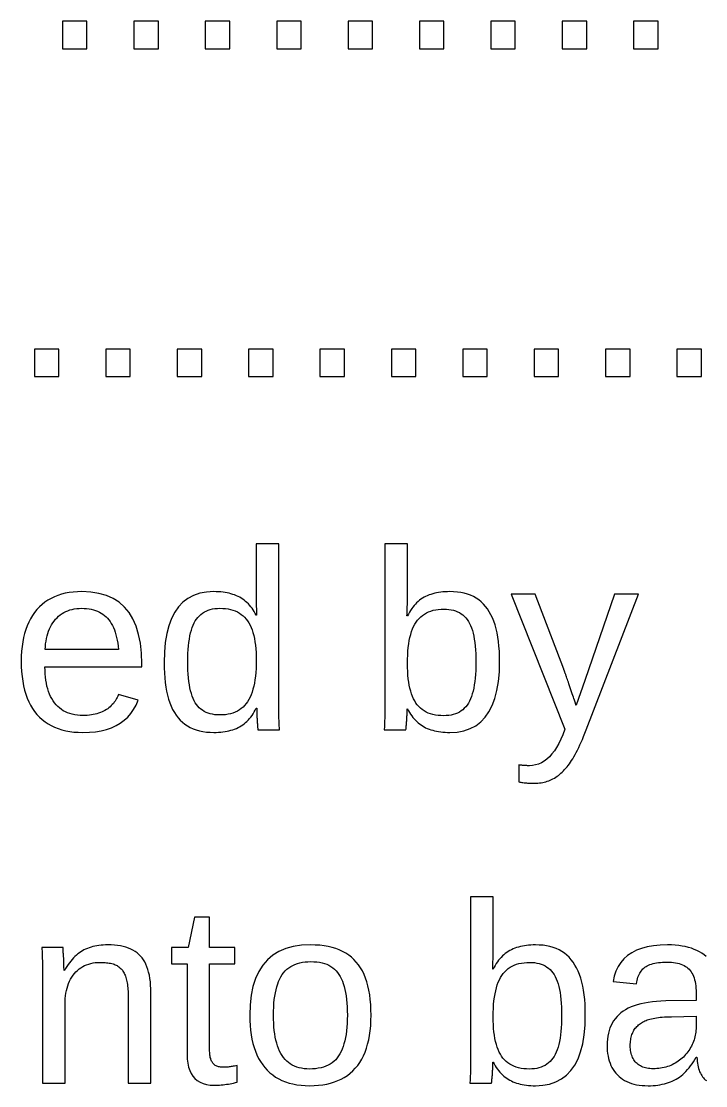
# Model space of a CAD drawing. Extents: x -27 to 133, y -77 to 15.
# Drawn here: x 103.43 to 109.53, y -42.36 to -32.87 of the extents above; entities that cross this region are included whole.
import ezdxf

# ---------------------------------------------------------------- set-up
doc = ezdxf.new("R2010")
doc.units = 0
doc.layers.get('0').update_dxf_attribs({"linetype": 'CONTINUOUS'})

msp = doc.modelspace()

# ---------------------------------------------------------------- linework, layer by layer
for points in [[(104.014, -32.8739), (103.796, -32.8739), (103.796, -33.1189), (104.014, -33.1189)], [(104.651, -32.8739), (104.432, -32.8739), (104.432, -33.1189), (104.651, -33.1189)], [(105.287, -32.8739), (105.069, -32.8739), (105.069, -33.1189), (105.287, -33.1189)], [(105.924, -32.8739), (105.706, -32.8739), (105.706, -33.1189), (105.924, -33.1189)], [(106.561, -32.8739), (106.343, -32.8739), (106.343, -33.1189), (106.561, -33.1189)], [(107.197, -32.8739), (106.979, -32.8739), (106.979, -33.1189), (107.197, -33.1189)], [(107.834, -32.8739), (107.616, -32.8739), (107.616, -33.1189), (107.834, -33.1189)], [(108.471, -32.8739), (108.253, -32.8739), (108.253, -33.1189), (108.471, -33.1189)], [(109.108, -32.8739), (108.889, -32.8739), (108.889, -33.1189), (109.108, -33.1189)], [(103.763, -35.7974), (103.545, -35.7974), (103.545, -36.0424), (103.763, -36.0424)], [(104.4, -35.7974), (104.182, -35.7974), (104.182, -36.0424), (104.4, -36.0424)], [(105.037, -35.7974), (104.818, -35.7974), (104.818, -36.0424), (105.037, -36.0424)], [(105.673, -35.7974), (105.455, -35.7974), (105.455, -36.0424), (105.673, -36.0424)], [(106.31, -35.7974), (106.092, -35.7974), (106.092, -36.0424), (106.31, -36.0424)], [(106.947, -35.7974), (106.729, -35.7974), (106.729, -36.0424), (106.947, -36.0424)], [(107.583, -35.7974), (107.365, -35.7974), (107.365, -36.0424), (107.583, -36.0424)], [(108.22, -35.7974), (108.002, -35.7974), (108.002, -36.0424), (108.22, -36.0424)], [(108.857, -35.7974), (108.639, -35.7974), (108.639, -36.0424), (108.857, -36.0424)], [(109.494, -35.7974), (109.275, -35.7974), (109.275, -36.0424), (109.494, -36.0424)], [(105.167, -39.2145), (105.187, -39.2136), (105.207, -39.2121), (105.226, -39.21), (105.245, -39.2073), (105.263, -39.2041), (105.28, -39.2002), (105.298, -39.1957), (105.314, -39.1907), (105.33, -39.185), (105.346, -39.1787), (105.361, -39.1719), (105.375, -39.1644), (105.389, -39.1563), (105.403, -39.1474), (105.416, -39.1377), (105.428, -39.1272), (105.441, -39.1159), (105.453, -39.1039), (105.464, -39.0911), (105.475, -39.0775), (105.486, -39.0631), (105.496, -39.0479), (105.505, -39.032), (105.515, -39.0152), (105.523, -38.9977), (105.528, -38.9977), (105.528, -39.0051), (105.528, -39.0126), (105.528, -39.0204), (105.528, -39.0283), (105.528, -39.0365), (105.529, -39.0449), (105.529, -39.0535), (105.529, -39.0623), (105.53, -39.0714), (105.53, -39.0806), (105.531, -39.0901), (105.531, -39.0997), (105.532, -39.1096), (105.532, -39.1193), (105.533, -39.1285), (105.534, -39.1371), (105.534, -39.1451), (105.535, -39.1526), (105.535, -39.1595), (105.536, -39.1659), (105.536, -39.1717), (105.537, -39.177), (105.537, -39.1817), (105.538, -39.1858), (105.539, -39.1894), (105.539, -39.1924), (105.731, -39.1924), (105.731, -39.1824), (105.73, -39.1708), (105.729, -39.1577), (105.728, -39.1431), (105.727, -39.1269), (105.727, -39.1092), (105.726, -39.09), (105.726, -39.0693), (105.725, -39.0471), (105.725, -39.0233), (105.725, -38.998), (105.725, -38.9712), (105.725, -38.9429), (105.725, -37.532), (105.523, -37.532), (105.523, -38.0343), (105.526, -38.1697), (105.523, -38.1697), (105.515, -38.1532), (105.505, -38.1374), (105.496, -38.1223), (105.486, -38.1079), (105.475, -38.0942), (105.464, -38.0812), (105.453, -38.0688), (105.441, -38.0572), (105.429, -38.0463), (105.416, -38.0361), (105.403, -38.0266), (105.39, -38.0178), (105.376, -38.0097), (105.361, -38.0023), (105.346, -37.9954), (105.331, -37.9892), (105.315, -37.9835), (105.298, -37.9785), (105.281, -37.974), (105.264, -37.9701), (105.245, -37.9668), (105.227, -37.9642), (105.207, -37.9621), (105.188, -37.9606), (105.167, -37.9597), (105.146, -37.9594), (105.08, -37.9631), (105.02, -37.9744), (104.964, -37.9931), (104.914, -38.0193), (104.87, -38.0531), (104.83, -38.0943), (104.796, -38.143), (104.767, -38.1992), (104.743, -38.2629), (104.725, -38.3341), (104.712, -38.4128), (104.704, -38.499), (104.701, -38.5927), (104.702, -38.6399), (104.704, -38.6853), (104.707, -38.7288), (104.711, -38.7704), (104.717, -38.8102), (104.724, -38.848), (104.732, -38.884), (104.742, -38.9181), (104.753, -38.9503), (104.765, -38.9807), (104.778, -39.0091), (104.793, -39.0357), (104.809, -39.0604), (104.826, -39.0832), (104.845, -39.1042), (104.865, -39.1234), (104.887, -39.1408), (104.91, -39.1563), (104.934, -39.17), (104.96, -39.1819), (104.988, -39.1919), (105.017, -39.2002), (105.047, -39.2066), (105.079, -39.2111), (105.112, -39.2139), (105.146, -39.2148)], [(107.315, -39.211), (107.375, -39.1998), (107.431, -39.1811), (107.481, -39.1548), (107.526, -39.1211), (107.565, -39.0799), (107.599, -39.0312), (107.628, -38.975), (107.652, -38.9113), (107.67, -38.8401), (107.684, -38.7614), (107.692, -38.6752), (107.694, -38.5815), (107.694, -38.5342), (107.692, -38.4889), (107.688, -38.4454), (107.684, -38.4037), (107.678, -38.364), (107.671, -38.3261), (107.663, -38.2902), (107.653, -38.2561), (107.642, -38.2239), (107.63, -38.1935), (107.617, -38.1651), (107.602, -38.1385), (107.586, -38.1138), (107.569, -38.091), (107.55, -38.0699), (107.53, -38.0508), (107.508, -38.0334), (107.485, -38.0179), (107.461, -38.0042), (107.435, -37.9923), (107.407, -37.9822), (107.379, -37.974), (107.348, -37.9676), (107.317, -37.963), (107.283, -37.9603), (107.249, -37.9594), (107.228, -37.9597), (107.208, -37.9606), (107.188, -37.9621), (107.169, -37.9642), (107.15, -37.9668), (107.132, -37.9701), (107.115, -37.974), (107.098, -37.9785), (107.081, -37.9835), (107.065, -37.9892), (107.049, -37.9954), (107.034, -38.0023), (107.02, -38.0097), (107.006, -38.0179), (106.992, -38.0268), (106.979, -38.0365), (106.967, -38.047), (106.954, -38.0582), (106.943, -38.0703), (106.931, -38.0831), (106.92, -38.0967), (106.91, -38.1111), (106.9, -38.1263), (106.89, -38.1422), (106.881, -38.1589), (106.872, -38.1764), (106.867, -38.1764), (106.868, -38.1615), (106.869, -38.1468), (106.869, -38.1324), (106.87, -38.1183), (106.87, -38.1045), (106.87, -38.091), (106.871, -38.0779), (106.871, -38.065), (106.871, -38.0525), (106.872, -38.0402), (106.872, -38.0282), (106.872, -38.0166), (106.872, -38.0053), (106.872, -37.532), (106.67, -37.532), (106.67, -38.9429), (106.67, -38.9712), (106.67, -38.998), (106.67, -39.0233), (106.67, -39.0471), (106.669, -39.0693), (106.669, -39.09), (106.668, -39.1092), (106.668, -39.1269), (106.667, -39.1431), (106.666, -39.1577), (106.666, -39.1708), (106.665, -39.1824), (106.664, -39.1924), (106.858, -39.1924), (106.859, -39.1903), (106.859, -39.1876), (106.86, -39.1841), (106.86, -39.1799), (106.86, -39.175), (106.861, -39.1693), (106.861, -39.163), (106.862, -39.156), (106.863, -39.1482), (106.863, -39.1398), (106.864, -39.1306), (106.864, -39.1208), (106.865, -39.1102), (106.866, -39.0995), (106.866, -39.0892), (106.867, -39.0793), (106.867, -39.0699), (106.868, -39.0609), (106.868, -39.0523), (106.869, -39.0442), (106.869, -39.0365), (106.869, -39.0292), (106.869, -39.0224), (106.869, -39.016), (106.87, -39.01), (106.87, -39.0044), (106.872, -39.0044), (106.881, -39.0211), (106.89, -39.0371), (106.9, -39.0523), (106.91, -39.0668), (106.921, -39.0806), (106.932, -39.0937), (106.943, -39.1061), (106.955, -39.1177), (106.967, -39.1286), (106.98, -39.1388), (106.993, -39.1482), (107.006, -39.157), (107.02, -39.165), (107.034, -39.1724), (107.049, -39.1791), (107.065, -39.1853), (107.081, -39.1909), (107.097, -39.1959), (107.114, -39.2004), (107.132, -39.2042), (107.15, -39.2074), (107.169, -39.2101), (107.188, -39.2121), (107.208, -39.2136), (107.228, -39.2145), (107.249, -39.2148)], [(104.035, -39.2131), (104.089, -39.208), (104.14, -39.1995), (104.188, -39.1877), (104.232, -39.1724), (104.273, -39.1538), (104.311, -39.1317), (104.346, -39.1063), (104.377, -39.0775), (104.406, -39.0453), (104.43, -39.0097), (104.452, -38.9707), (104.47, -38.9284), (104.294, -38.878), (104.289, -38.8902), (104.284, -38.9021), (104.278, -38.9137), (104.272, -38.9249), (104.265, -38.9358), (104.257, -38.9464), (104.249, -38.9567), (104.24, -38.9666), (104.23, -38.9761), (104.22, -38.9854), (104.21, -38.9943), (104.199, -39.0029), (104.187, -39.0112), (104.174, -39.0189), (104.161, -39.0261), (104.148, -39.0326), (104.133, -39.0385), (104.118, -39.0438), (104.103, -39.0485), (104.087, -39.0525), (104.07, -39.056), (104.053, -39.0588), (104.035, -39.0609), (104.016, -39.0625), (103.997, -39.0634), (103.977, -39.0637), (103.952, -39.0631), (103.928, -39.0611), (103.905, -39.0577), (103.883, -39.053), (103.861, -39.047), (103.841, -39.0397), (103.822, -39.031), (103.803, -39.021), (103.786, -39.0096), (103.769, -38.9969), (103.754, -38.9828), (103.739, -38.9675), (103.725, -38.9507), (103.712, -38.9328), (103.701, -38.9137), (103.69, -38.8935), (103.68, -38.8722), (103.672, -38.8497), (103.664, -38.8262), (103.657, -38.8015), (103.652, -38.7756), (103.647, -38.7487), (103.644, -38.7206), (103.641, -38.6914), (103.64, -38.6611), (103.639, -38.6296), (104.503, -38.6296), (104.503, -38.6028), (104.5, -38.5076), (104.49, -38.42), (104.474, -38.3401), (104.452, -38.2677), (104.424, -38.203), (104.389, -38.1459), (104.348, -38.0964), (104.301, -38.0546), (104.247, -38.0203), (104.187, -37.9936), (104.121, -37.9746), (104.048, -37.9632), (103.969, -37.9594), (103.93, -37.9603), (103.892, -37.9632), (103.855, -37.9679), (103.82, -37.9745), (103.786, -37.9831), (103.754, -37.9935), (103.723, -38.0058), (103.694, -38.02), (103.666, -38.0361), (103.639, -38.0541), (103.614, -38.0739), (103.59, -38.0957), (103.568, -38.1194), (103.547, -38.1448), (103.528, -38.1719), (103.511, -38.2007), (103.495, -38.2311), (103.481, -38.2632), (103.468, -38.2969), (103.458, -38.3323), (103.448, -38.3693), (103.441, -38.408), (103.435, -38.4483), (103.431, -38.4903), (103.428, -38.534), (103.428, -38.5793), (103.428, -38.6269), (103.431, -38.6727), (103.435, -38.7166), (103.441, -38.7587), (103.448, -38.799), (103.458, -38.8374), (103.468, -38.874), (103.481, -38.9087), (103.495, -38.9416), (103.511, -38.9727), (103.528, -39.0019), (103.547, -39.0293), (103.568, -39.0548), (103.59, -39.0785), (103.614, -39.1002), (103.64, -39.1201), (103.667, -39.1381), (103.695, -39.1542), (103.725, -39.1684), (103.756, -39.1807), (103.789, -39.1911), (103.824, -39.1996), (103.86, -39.2063), (103.897, -39.211), (103.936, -39.2138), (103.977, -39.2148)], [(108.019, -39.6677), (108.034, -39.6668), (108.049, -39.6655), (108.064, -39.6636), (108.078, -39.6611), (108.092, -39.6581), (108.105, -39.6545), (108.119, -39.6504), (108.132, -39.6457), (108.145, -39.6405), (108.158, -39.6347), (108.17, -39.6284), (108.183, -39.6215), (108.195, -39.6141), (108.207, -39.6061), (108.218, -39.5975), (108.23, -39.5884), (108.241, -39.5787), (108.252, -39.5684), (108.264, -39.5576), (108.274, -39.5461), (108.285, -39.5342), (108.296, -39.5216), (108.306, -39.5085), (108.316, -39.4948), (108.326, -39.4805), (108.336, -39.4654), (108.347, -39.4491), (108.357, -39.4316), (108.367, -39.413), (108.378, -39.3932), (108.388, -39.3722), (108.399, -39.35), (108.41, -39.3267), (108.421, -39.3022), (108.432, -39.2765), (108.443, -39.2496), (108.455, -39.2216), (108.466, -39.1924), (108.932, -37.9818), (108.719, -37.9818), (108.454, -38.7527), (108.376, -38.9731), (108.375, -38.9702), (108.374, -38.966), (108.372, -38.9606), (108.37, -38.9538), (108.367, -38.9457), (108.364, -38.9363), (108.361, -38.9257), (108.357, -38.9137), (108.352, -38.9004), (108.347, -38.8858), (108.342, -38.87), (108.336, -38.8528), (108.33, -38.8344), (108.323, -38.8159), (108.318, -38.7986), (108.312, -38.7825), (108.307, -38.7676), (108.302, -38.754), (108.298, -38.7415), (108.294, -38.7303), (108.291, -38.7203), (108.288, -38.7115), (108.285, -38.7039), (108.283, -38.6975), (108.281, -38.6923), (108.279, -38.6884), (108.278, -38.685), (108.277, -38.6818), (108.276, -38.6786), (108.275, -38.6755), (108.274, -38.6725), (108.273, -38.6695), (108.272, -38.6666), (108.271, -38.6638), (108.27, -38.6611), (108.269, -38.6584), (108.268, -38.6558), (108.267, -38.6533), (108.266, -38.6509), (108.011, -37.9818), (107.796, -37.9818), (108.276, -39.1868), (108.257, -39.2349), (108.24, -39.2758), (108.221, -39.3134), (108.202, -39.3478), (108.182, -39.3788), (108.161, -39.4066), (108.139, -39.4312), (108.116, -39.4524), (108.092, -39.4704), (108.068, -39.4851), (108.042, -39.4966), (108.015, -39.5048), (107.988, -39.5097), (107.959, -39.5113), (107.952, -39.5113), (107.944, -39.5112), (107.936, -39.511), (107.929, -39.5107), (107.921, -39.5103), (107.914, -39.5099), (107.907, -39.5094), (107.899, -39.5088), (107.892, -39.5081), (107.886, -39.5073), (107.879, -39.5065), (107.872, -39.5056), (107.865, -39.5046), (107.865, -39.6556), (107.874, -39.6575), (107.883, -39.6591), (107.893, -39.6607), (107.902, -39.662), (107.912, -39.6633), (107.923, -39.6644), (107.933, -39.6653), (107.944, -39.6661), (107.956, -39.6668), (107.967, -39.6673), (107.979, -39.6677), (107.992, -39.6679), (108.004, -39.6679)], [(103.643, -38.4493), (103.645, -38.4243), (103.649, -38.4001), (103.653, -38.3768), (103.658, -38.3544), (103.664, -38.3328), (103.671, -38.3121), (103.679, -38.2923), (103.688, -38.2733), (103.698, -38.2552), (103.709, -38.238), (103.721, -38.2216), (103.734, -38.2061), (103.747, -38.1916), (103.761, -38.1783), (103.776, -38.1661), (103.792, -38.1551), (103.808, -38.1453), (103.826, -38.1366), (103.843, -38.1291), (103.862, -38.1227), (103.881, -38.1175), (103.901, -38.1134), (103.922, -38.1105), (103.944, -38.1088), (103.966, -38.1082), (103.989, -38.1087), (104.011, -38.1103), (104.032, -38.1129), (104.052, -38.1165), (104.072, -38.1212), (104.09, -38.1269), (104.108, -38.1337), (104.125, -38.1415), (104.141, -38.1503), (104.156, -38.1602), (104.171, -38.1711), (104.185, -38.183), (104.197, -38.196), (104.209, -38.2102), (104.221, -38.2255), (104.231, -38.2421), (104.241, -38.2599), (104.25, -38.2789), (104.258, -38.2992), (104.266, -38.3206), (104.272, -38.3433), (104.278, -38.3672), (104.284, -38.3924), (104.288, -38.4188), (104.292, -38.4464), (104.295, -38.4752), (103.641, -38.4752)], [(105.175, -39.0586), (105.153, -39.0567), (105.133, -39.0534), (105.113, -39.0489), (105.094, -39.043), (105.076, -39.0359), (105.059, -39.0275), (105.044, -39.0177), (105.029, -39.0067), (105.015, -38.9944), (105.002, -38.9808), (104.99, -38.9658), (104.98, -38.9496), (104.97, -38.9319), (104.961, -38.9125), (104.952, -38.8913), (104.945, -38.8685), (104.938, -38.8439), (104.932, -38.8177), (104.927, -38.7897), (104.922, -38.76), (104.919, -38.7286), (104.916, -38.6955), (104.914, -38.6607), (104.913, -38.6242), (104.912, -38.586), (104.913, -38.5479), (104.914, -38.5115), (104.916, -38.4767), (104.919, -38.4437), (104.922, -38.4122), (104.927, -38.3825), (104.932, -38.3544), (104.938, -38.3279), (104.945, -38.3031), (104.953, -38.28), (104.961, -38.2586), (104.97, -38.2388), (104.98, -38.2206), (104.991, -38.204), (105.003, -38.1887), (105.016, -38.1747), (105.03, -38.1621), (105.045, -38.1508), (105.061, -38.1408), (105.078, -38.1322), (105.095, -38.1248), (105.114, -38.1188), (105.134, -38.1142), (105.155, -38.1109), (105.177, -38.1089), (105.2, -38.1082), (105.225, -38.1089), (105.25, -38.1108), (105.273, -38.1142), (105.295, -38.1188), (105.316, -38.1248), (105.336, -38.132), (105.355, -38.1406), (105.373, -38.1506), (105.39, -38.1618), (105.406, -38.1744), (105.42, -38.1883), (105.434, -38.2035), (105.446, -38.2201), (105.458, -38.2381), (105.468, -38.2576), (105.478, -38.2786), (105.486, -38.3011), (105.494, -38.3252), (105.501, -38.3508), (105.507, -38.3779), (105.512, -38.4065), (105.516, -38.4367), (105.519, -38.4684), (105.522, -38.5016), (105.523, -38.5363), (105.523, -38.5725), (105.523, -38.6102), (105.522, -38.6462), (105.519, -38.6807), (105.516, -38.7137), (105.512, -38.7451), (105.507, -38.775), (105.501, -38.8033), (105.494, -38.8301), (105.486, -38.8553), (105.478, -38.8789), (105.468, -38.9011), (105.458, -38.9216), (105.446, -38.9407), (105.434, -38.9582), (105.42, -38.9743), (105.406, -38.9891), (105.39, -39.0024), (105.373, -39.0143), (105.355, -39.0249), (105.336, -39.034), (105.316, -39.0417), (105.294, -39.048), (105.272, -39.0529), (105.248, -39.0565), (105.224, -39.0586), (105.198, -39.0593)], [(107.169, -39.0653), (107.145, -39.0633), (107.121, -39.0599), (107.099, -39.0552), (107.078, -39.0492), (107.057, -39.0418), (107.038, -39.033), (107.02, -39.023), (107.004, -39.0115), (106.988, -38.9988), (106.974, -38.9847), (106.96, -38.9692), (106.948, -38.9524), (106.937, -38.9342), (106.926, -38.9145), (106.917, -38.8933), (106.908, -38.8707), (106.901, -38.8466), (106.894, -38.821), (106.888, -38.7939), (106.883, -38.7654), (106.879, -38.7354), (106.876, -38.7039), (106.874, -38.6709), (106.872, -38.6364), (106.872, -38.6005), (106.872, -38.5624), (106.874, -38.5259), (106.876, -38.4911), (106.879, -38.4578), (106.883, -38.4262), (106.888, -38.3962), (106.894, -38.3678), (106.901, -38.341), (106.909, -38.3158), (106.918, -38.2923), (106.927, -38.2703), (106.938, -38.25), (106.95, -38.2313), (106.962, -38.2141), (106.976, -38.1982), (106.99, -38.1838), (107.006, -38.1707), (107.023, -38.159), (107.041, -38.1487), (107.06, -38.1397), (107.08, -38.1321), (107.101, -38.1259), (107.124, -38.1211), (107.147, -38.1177), (107.172, -38.1156), (107.197, -38.1149), (107.22, -38.1156), (107.242, -38.1175), (107.263, -38.1208), (107.282, -38.1253), (107.301, -38.1311), (107.319, -38.1383), (107.336, -38.1467), (107.352, -38.1564), (107.366, -38.1675), (107.38, -38.1798), (107.393, -38.1934), (107.405, -38.2084), (107.416, -38.2246), (107.425, -38.2423), (107.435, -38.2617), (107.443, -38.2829), (107.451, -38.3057), (107.457, -38.3303), (107.463, -38.3565), (107.468, -38.3845), (107.473, -38.4142), (107.476, -38.4456), (107.479, -38.4787), (107.481, -38.5135), (107.482, -38.55), (107.483, -38.5882), (107.482, -38.6263), (107.481, -38.6627), (107.479, -38.6974), (107.476, -38.7305), (107.473, -38.762), (107.468, -38.7917), (107.463, -38.8198), (107.457, -38.8463), (107.45, -38.871), (107.443, -38.8942), (107.434, -38.9156), (107.425, -38.9354), (107.415, -38.9535), (107.404, -38.9702), (107.392, -38.9855), (107.379, -38.9994), (107.365, -39.0121), (107.35, -39.0234), (107.335, -39.0334), (107.318, -39.042), (107.3, -39.0493), (107.281, -39.0553), (107.261, -39.06), (107.24, -39.0633), (107.218, -39.0653), (107.195, -39.066)], [(108.079, -42.361), (108.14, -42.3498), (108.195, -42.3311), (108.245, -42.3048), (108.29, -42.2711), (108.329, -42.2299), (108.364, -42.1812), (108.393, -42.125), (108.416, -42.0613), (108.435, -41.9901), (108.448, -41.9114), (108.456, -41.8252), (108.458, -41.7315), (108.458, -41.6842), (108.456, -41.6389), (108.453, -41.5954), (108.448, -41.5537), (108.442, -41.514), (108.435, -41.4761), (108.427, -41.4402), (108.418, -41.4061), (108.407, -41.3739), (108.395, -41.3435), (108.381, -41.3151), (108.366, -41.2885), (108.35, -41.2638), (108.333, -41.241), (108.314, -41.2199), (108.294, -41.2008), (108.273, -41.1834), (108.249, -41.1679), (108.225, -41.1542), (108.199, -41.1423), (108.172, -41.1322), (108.143, -41.124), (108.113, -41.1176), (108.081, -41.113), (108.048, -41.1103), (108.013, -41.1094), (107.992, -41.1097), (107.972, -41.1106), (107.952, -41.1121), (107.933, -41.1142), (107.915, -41.1168), (107.897, -41.1201), (107.879, -41.124), (107.862, -41.1285), (107.845, -41.1335), (107.829, -41.1392), (107.814, -41.1454), (107.799, -41.1523), (107.784, -41.1597), (107.77, -41.1679), (107.757, -41.1768), (107.744, -41.1865), (107.731, -41.197), (107.719, -41.2082), (107.707, -41.2203), (107.695, -41.2331), (107.684, -41.2467), (107.674, -41.2611), (107.664, -41.2763), (107.654, -41.2922), (107.645, -41.3089), (107.636, -41.3264), (107.632, -41.3264), (107.632, -41.3115), (107.633, -41.2968), (107.633, -41.2824), (107.634, -41.2683), (107.634, -41.2545), (107.635, -41.241), (107.635, -41.2279), (107.635, -41.215), (107.636, -41.2025), (107.636, -41.1902), (107.636, -41.1782), (107.636, -41.1666), (107.636, -41.1553), (107.636, -40.682), (107.435, -40.682), (107.435, -42.0929), (107.435, -42.1212), (107.434, -42.148), (107.434, -42.1733), (107.434, -42.1971), (107.434, -42.2193), (107.433, -42.24), (107.433, -42.2592), (107.432, -42.2769), (107.431, -42.2931), (107.431, -42.3077), (107.43, -42.3208), (107.429, -42.3324), (107.428, -42.3424), (107.623, -42.3424), (107.623, -42.3403), (107.623, -42.3376), (107.624, -42.3341), (107.624, -42.3299), (107.625, -42.325), (107.625, -42.3193), (107.626, -42.313), (107.626, -42.306), (107.627, -42.2982), (107.627, -42.2898), (107.628, -42.2806), (107.629, -42.2708), (107.629, -42.2602), (107.63, -42.2495), (107.631, -42.2392), (107.631, -42.2293), (107.632, -42.2199), (107.632, -42.2109), (107.633, -42.2023), (107.633, -42.1942), (107.633, -42.1865), (107.633, -42.1792), (107.634, -42.1724), (107.634, -42.166), (107.634, -42.16), (107.634, -42.1544), (107.636, -42.1544), (107.645, -42.1711), (107.654, -42.1871), (107.664, -42.2023), (107.674, -42.2168), (107.685, -42.2306), (107.696, -42.2437), (107.707, -42.2561), (107.719, -42.2677), (107.731, -42.2786), (107.744, -42.2888), (107.757, -42.2982), (107.77, -42.307), (107.784, -42.315), (107.799, -42.3224), (107.813, -42.3291), (107.829, -42.3353), (107.845, -42.3409), (107.861, -42.3459), (107.878, -42.3504), (107.896, -42.3542), (107.914, -42.3574), (107.933, -42.3601), (107.952, -42.3621), (107.972, -42.3636), (107.992, -42.3645), (108.013, -42.3648)], [(105.165, -42.3602), (105.18, -42.3597), (105.196, -42.3589), (105.212, -42.3578), (105.228, -42.3563), (105.244, -42.3546), (105.259, -42.3525), (105.275, -42.3501), (105.291, -42.3474), (105.306, -42.3444), (105.321, -42.3411), (105.337, -42.3374), (105.352, -42.3335), (105.352, -42.1846), (105.341, -42.187), (105.33, -42.1891), (105.319, -42.191), (105.309, -42.1928), (105.299, -42.1944), (105.29, -42.1958), (105.281, -42.197), (105.272, -42.198), (105.264, -42.1988), (105.256, -42.1995), (105.249, -42.1999), (105.242, -42.2002), (105.236, -42.2003), (105.225, -42.2001), (105.215, -42.1995), (105.206, -42.1984), (105.196, -42.197), (105.188, -42.1951), (105.18, -42.1928), (105.172, -42.1901), (105.165, -42.187), (105.158, -42.1834), (105.152, -42.1795), (105.147, -42.1751), (105.141, -42.1703), (105.137, -42.1651), (105.133, -42.1593), (105.129, -42.153), (105.125, -42.146), (105.122, -42.1385), (105.119, -42.1303), (105.117, -42.1215), (105.114, -42.112), (105.113, -42.102), (105.111, -42.0913), (105.11, -42.0801), (105.109, -42.0682), (105.108, -42.0557), (105.108, -42.0425), (105.108, -41.2783), (105.332, -41.2783), (105.332, -41.1318), (105.108, -41.1318), (105.108, -40.861), (104.974, -40.861), (104.915, -41.1318), (104.767, -41.1318), (104.767, -41.2783), (104.907, -41.2783), (104.907, -42.0862), (104.908, -42.1267), (104.913, -42.164), (104.92, -42.1981), (104.93, -42.2289), (104.943, -42.2565), (104.958, -42.2808), (104.977, -42.3019), (104.998, -42.3198), (105.023, -42.3344), (105.05, -42.3457), (105.08, -42.3538), (105.113, -42.3587), (105.149, -42.3603)], [(103.818, -41.6409), (103.819, -41.6141), (103.82, -41.5883), (103.823, -41.5634), (103.826, -41.5394), (103.831, -41.5163), (103.836, -41.4941), (103.842, -41.4729), (103.85, -41.4525), (103.858, -41.4331), (103.868, -41.4146), (103.878, -41.397), (103.89, -41.3803), (103.902, -41.3645), (103.915, -41.3498), (103.929, -41.3362), (103.944, -41.3238), (103.96, -41.3126), (103.976, -41.3026), (103.993, -41.2938), (104.01, -41.2861), (104.029, -41.2796), (104.048, -41.2743), (104.068, -41.2702), (104.088, -41.2673), (104.109, -41.2655), (104.131, -41.2649), (104.146, -41.2651), (104.161, -41.2656), (104.175, -41.2665), (104.188, -41.2677), (104.201, -41.2692), (104.213, -41.2711), (104.225, -41.2734), (104.236, -41.2759), (104.246, -41.2789), (104.256, -41.2821), (104.265, -41.2857), (104.274, -41.2897), (104.282, -41.294), (104.29, -41.2987), (104.298, -41.3038), (104.305, -41.3094), (104.311, -41.3154), (104.318, -41.3218), (104.324, -41.3287), (104.33, -41.336), (104.335, -41.3438), (104.34, -41.352), (104.345, -41.3606), (104.35, -41.3697), (104.354, -41.3792), (104.357, -41.3891), (104.361, -41.3996), (104.364, -41.4107), (104.367, -41.4224), (104.37, -41.4348), (104.372, -41.4478), (104.374, -41.4615), (104.376, -41.4758), (104.377, -41.4907), (104.379, -41.5063), (104.38, -41.5225), (104.38, -41.5393), (104.381, -41.5568), (104.381, -41.5749), (104.381, -42.3424), (104.583, -42.3424), (104.583, -41.5357), (104.583, -41.5013), (104.581, -41.4685), (104.579, -41.4372), (104.575, -41.4074), (104.57, -41.3792), (104.564, -41.3525), (104.557, -41.3273), (104.548, -41.3037), (104.539, -41.2816), (104.529, -41.261), (104.517, -41.2419), (104.505, -41.2244), (104.491, -41.2084), (104.476, -41.1938), (104.46, -41.1803), (104.443, -41.168), (104.424, -41.1568), (104.404, -41.1469), (104.383, -41.1381), (104.361, -41.1305), (104.337, -41.124), (104.312, -41.1188), (104.286, -41.1147), (104.258, -41.1117), (104.23, -41.11), (104.2, -41.1094), (104.179, -41.1097), (104.159, -41.1106), (104.14, -41.1122), (104.121, -41.1143), (104.102, -41.1171), (104.084, -41.1205), (104.067, -41.1245), (104.05, -41.1291), (104.033, -41.1343), (104.018, -41.1402), (104.002, -41.1466), (103.987, -41.1537), (103.973, -41.1614), (103.959, -41.1698), (103.946, -41.1792), (103.932, -41.1893), (103.919, -41.2004), (103.906, -41.2123), (103.894, -41.225), (103.881, -41.2387), (103.869, -41.2532), (103.857, -41.2686), (103.846, -41.2848), (103.834, -41.3019), (103.823, -41.3199), (103.813, -41.3388), (103.809, -41.3388), (103.809, -41.3255), (103.808, -41.3129), (103.808, -41.301), (103.808, -41.2897), (103.808, -41.2791), (103.807, -41.2692), (103.807, -41.2599), (103.807, -41.2514), (103.806, -41.2435), (103.806, -41.2362), (103.806, -41.2296), (103.806, -41.2237), (103.805, -41.2185), (103.805, -41.2136), (103.805, -41.2088), (103.805, -41.2042), (103.804, -41.1995), (103.804, -41.195), (103.804, -41.1906), (103.804, -41.1862), (103.803, -41.182), (103.803, -41.1778), (103.803, -41.1737), (103.803, -41.1697), (103.803, -41.1658), (103.802, -41.162), (103.802, -41.1583), (103.802, -41.1548), (103.802, -41.1516), (103.802, -41.1486), (103.802, -41.1459), (103.801, -41.1433), (103.801, -41.141), (103.801, -41.1389), (103.801, -41.137), (103.801, -41.1354), (103.801, -41.1339), (103.8, -41.1327), (103.8, -41.1318), (103.61, -41.1318), (103.611, -41.14), (103.612, -41.1501), (103.613, -41.1622), (103.613, -41.1763), (103.614, -41.1922), (103.615, -41.2102), (103.615, -41.2301), (103.616, -41.2519), (103.616, -41.2757), (103.616, -41.3014), (103.617, -41.3291), (103.617, -41.3587), (103.617, -41.3902), (103.617, -42.3424), (103.818, -42.3424)], [(106.041, -42.3639), (106.08, -42.3611), (106.117, -42.3565), (106.153, -42.3501), (106.187, -42.3418), (106.22, -42.3317), (106.251, -42.3197), (106.281, -42.3059), (106.309, -42.2902), (106.336, -42.2728), (106.361, -42.2534), (106.385, -42.2323), (106.407, -42.2093), (106.428, -42.1844), (106.447, -42.1576), (106.464, -42.1288), (106.48, -42.0982), (106.494, -42.0656), (106.507, -42.0311), (106.517, -41.9947), (106.527, -41.9564), (106.534, -41.9162), (106.54, -41.874), (106.544, -41.8299), (106.546, -41.7839), (106.547, -41.736), (106.546, -41.6876), (106.544, -41.6411), (106.54, -41.5967), (106.535, -41.5543), (106.528, -41.5139), (106.519, -41.4754), (106.509, -41.439), (106.498, -41.4045), (106.485, -41.372), (106.47, -41.3416), (106.454, -41.3131), (106.436, -41.2866), (106.416, -41.2621), (106.395, -41.2395), (106.373, -41.2187), (106.348, -41.1998), (106.322, -41.1826), (106.294, -41.1672), (106.264, -41.1537), (106.233, -41.1419), (106.2, -41.132), (106.165, -41.1238), (106.128, -41.1175), (106.09, -41.113), (106.05, -41.1103), (106.008, -41.1094), (105.928, -41.1131), (105.854, -41.1242), (105.786, -41.1428), (105.725, -41.1687), (105.671, -41.2021), (105.623, -41.2429), (105.581, -41.2911), (105.546, -41.3467), (105.517, -41.4097), (105.494, -41.4801), (105.478, -41.558), (105.468, -41.6433), (105.465, -41.736), (105.466, -41.7821), (105.468, -41.8266), (105.472, -41.8693), (105.478, -41.9103), (105.485, -41.9497), (105.494, -41.9873), (105.505, -42.0232), (105.517, -42.0575), (105.53, -42.09), (105.545, -42.1208), (105.562, -42.15), (105.581, -42.1774), (105.601, -42.2031), (105.622, -42.227), (105.645, -42.249), (105.67, -42.2691), (105.696, -42.2873), (105.724, -42.3036), (105.753, -42.3179), (105.784, -42.3303), (105.816, -42.3409), (105.85, -42.3495), (105.886, -42.3562), (105.923, -42.361), (105.961, -42.3638), (106.001, -42.3648)], [(105.974, -42.2153), (105.95, -42.2131), (105.927, -42.2096), (105.905, -42.2046), (105.884, -42.1982), (105.864, -42.1904), (105.845, -42.1811), (105.827, -42.1704), (105.811, -42.1583), (105.795, -42.1448), (105.781, -42.1299), (105.767, -42.1135), (105.754, -42.0957), (105.743, -42.0765), (105.732, -42.0559), (105.723, -42.0338), (105.714, -42.0104), (105.706, -41.9855), (105.699, -41.9593), (105.693, -41.9316), (105.688, -41.9025), (105.684, -41.872), (105.681, -41.8401), (105.679, -41.8068), (105.677, -41.7721), (105.677, -41.736), (105.677, -41.6989), (105.679, -41.6633), (105.681, -41.6293), (105.684, -41.5968), (105.688, -41.5659), (105.694, -41.5365), (105.7, -41.5087), (105.707, -41.4824), (105.715, -41.4576), (105.723, -41.4344), (105.733, -41.4127), (105.744, -41.3926), (105.756, -41.374), (105.768, -41.3569), (105.782, -41.3411), (105.797, -41.3267), (105.813, -41.3137), (105.831, -41.3021), (105.849, -41.2918), (105.869, -41.2829), (105.89, -41.2753), (105.912, -41.2692), (105.935, -41.2644), (105.959, -41.2609), (105.985, -41.2589), (106.011, -41.2582), (106.038, -41.2589), (106.063, -41.2609), (106.087, -41.2642), (106.11, -41.269), (106.131, -41.275), (106.152, -41.2824), (106.171, -41.2911), (106.189, -41.3012), (106.206, -41.3126), (106.222, -41.3254), (106.236, -41.3395), (106.249, -41.355), (106.261, -41.3718), (106.272, -41.3901), (106.282, -41.41), (106.292, -41.4315), (106.3, -41.4546), (106.308, -41.4794), (106.314, -41.5058), (106.32, -41.5338), (106.325, -41.5635), (106.329, -41.5947), (106.332, -41.6276), (106.334, -41.6621), (106.335, -41.6982), (106.336, -41.736), (106.335, -41.7732), (106.334, -41.809), (106.332, -41.8431), (106.328, -41.8757), (106.324, -41.9068), (106.319, -41.9363), (106.313, -41.9643), (106.306, -41.9907), (106.299, -42.0156), (106.29, -42.0389), (106.28, -42.0607), (106.27, -42.0809), (106.258, -42.0996), (106.245, -42.1168), (106.232, -42.1327), (106.217, -42.1471), (106.2, -42.1602), (106.183, -42.1719), (106.164, -42.1822), (106.144, -42.1912), (106.123, -42.1988), (106.101, -42.205), (106.077, -42.2098), (106.052, -42.2132), (106.026, -42.2153), (105.999, -42.216)], [(107.934, -42.2153), (107.909, -42.2133), (107.885, -42.2099), (107.863, -42.2052), (107.842, -42.1992), (107.822, -42.1918), (107.803, -42.183), (107.785, -42.173), (107.768, -42.1615), (107.752, -42.1488), (107.738, -42.1347), (107.724, -42.1192), (107.712, -42.1024), (107.701, -42.0842), (107.691, -42.0645), (107.681, -42.0433), (107.673, -42.0207), (107.665, -41.9966), (107.658, -41.971), (107.652, -41.9439), (107.647, -41.9154), (107.643, -41.8854), (107.64, -41.8539), (107.638, -41.8209), (107.637, -41.7864), (107.636, -41.7505), (107.637, -41.7124), (107.638, -41.6759), (107.64, -41.6411), (107.643, -41.6078), (107.648, -41.5762), (107.653, -41.5462), (107.659, -41.5178), (107.666, -41.491), (107.673, -41.4658), (107.682, -41.4423), (107.692, -41.4203), (107.702, -41.4), (107.714, -41.3813), (107.726, -41.3641), (107.74, -41.3482), (107.755, -41.3338), (107.77, -41.3207), (107.787, -41.309), (107.805, -41.2987), (107.824, -41.2897), (107.844, -41.2821), (107.866, -41.2759), (107.888, -41.2711), (107.912, -41.2677), (107.936, -41.2656), (107.962, -41.2649), (107.984, -41.2656), (108.006, -41.2675), (108.027, -41.2708), (108.047, -41.2753), (108.065, -41.2811), (108.083, -41.2883), (108.1, -41.2967), (108.116, -41.3064), (108.131, -41.3175), (108.144, -41.3298), (108.157, -41.3434), (108.169, -41.3584), (108.18, -41.3746), (108.19, -41.3923), (108.199, -41.4117), (108.207, -41.4329), (108.215, -41.4557), (108.222, -41.4803), (108.228, -41.5065), (108.233, -41.5345), (108.237, -41.5642), (108.241, -41.5956), (108.243, -41.6287), (108.245, -41.6635), (108.247, -41.7), (108.247, -41.7382), (108.247, -41.7763), (108.245, -41.8127), (108.243, -41.8474), (108.241, -41.8805), (108.237, -41.912), (108.233, -41.9417), (108.227, -41.9698), (108.221, -41.9963), (108.215, -42.021), (108.207, -42.0442), (108.199, -42.0656), (108.189, -42.0854), (108.179, -42.1035), (108.168, -42.1202), (108.156, -42.1355), (108.144, -42.1494), (108.13, -42.1621), (108.115, -42.1734), (108.099, -42.1834), (108.082, -42.192), (108.064, -42.1993), (108.045, -42.2053), (108.025, -42.21), (108.004, -42.2133), (107.982, -42.2153), (107.959, -42.216)], [(109.049, -42.2134), (109.035, -42.2125), (109.021, -42.2109), (109.008, -42.2087), (108.995, -42.2058), (108.983, -42.2023), (108.971, -42.1982), (108.96, -42.1934), (108.949, -42.188), (108.939, -42.182), (108.93, -42.1753), (108.921, -42.168), (108.912, -42.16), (108.904, -42.1515), (108.897, -42.1425), (108.891, -42.1329), (108.885, -42.1228), (108.879, -42.1121), (108.875, -42.1009), (108.87, -42.0892), (108.867, -42.077), (108.864, -42.0642), (108.862, -42.0509), (108.86, -42.0371), (108.859, -42.0227), (108.859, -42.0079), (108.859, -41.9941), (108.86, -41.9808), (108.861, -41.9679), (108.863, -41.9554), (108.865, -41.9433), (108.867, -41.9316), (108.87, -41.9203), (108.874, -41.9095), (108.878, -41.899), (108.882, -41.889), (108.887, -41.8793), (108.892, -41.8701), (108.898, -41.8613), (108.904, -41.8529), (108.911, -41.8448), (108.918, -41.837), (108.926, -41.8296), (108.933, -41.8226), (108.942, -41.8158), (108.95, -41.8095), (108.959, -41.8035), (108.969, -41.7978), (108.979, -41.7924), (108.989, -41.7874), (109, -41.7828), (109.011, -41.7785), (109.022, -41.7745), (109.035, -41.7708), (109.048, -41.7674), (109.062, -41.7643), (109.077, -41.7615), (109.093, -41.7589), (109.11, -41.7567), (109.127, -41.7548), (109.145, -41.7531), (109.164, -41.7517), (109.184, -41.7507), (109.205, -41.7499), (109.226, -41.7494), (109.447, -41.7449), (109.447, -41.8445), (109.446, -41.8588), (109.445, -41.873), (109.444, -41.8871), (109.442, -41.9012), (109.439, -41.9152), (109.436, -41.9292), (109.432, -41.9431), (109.428, -41.9569), (109.423, -41.9707), (109.417, -41.9844), (109.411, -41.9981), (109.404, -42.0117), (109.397, -42.0252), (109.389, -42.0385), (109.381, -42.0513), (109.372, -42.0637), (109.363, -42.0757), (109.353, -42.0872), (109.343, -42.0983), (109.333, -42.1089), (109.322, -42.1191), (109.31, -42.1289), (109.299, -42.1382), (109.286, -42.147), (109.274, -42.1554), (109.261, -42.1634), (109.247, -42.1708), (109.234, -42.1777), (109.22, -42.184), (109.205, -42.1896), (109.191, -42.1947), (109.176, -42.1991), (109.161, -42.203), (109.145, -42.2063), (109.13, -42.209), (109.114, -42.2111), (109.097, -42.2126), (109.081, -42.2135), (109.064, -42.2137)]]:
    msp.add_lwpolyline(points, close=True)
msp.add_lwpolyline([(109.535, -41.214), (109.517, -41.1985), (109.497, -41.1843), (109.476, -41.1713), (109.453, -41.1595), (109.43, -41.149), (109.404, -41.1397), (109.378, -41.1317), (109.35, -41.1249), (109.321, -41.1193), (109.291, -41.115), (109.259, -41.1119), (109.226, -41.11), (109.191, -41.1094), (109.127, -41.1113), (109.067, -41.1171), (109.011, -41.1268), (108.96, -41.1403), (108.914, -41.1577), (108.872, -41.179), (108.835, -41.2041), (108.802, -41.2331), (108.774, -41.266), (108.75, -41.3027), (108.731, -41.3433), (108.716, -41.3878), (108.706, -41.4361), (108.916, -41.4551), (108.918, -41.44), (108.921, -41.4254), (108.924, -41.4116), (108.928, -41.3984), (108.933, -41.3858), (108.938, -41.3739), (108.944, -41.3626), (108.95, -41.352), (108.957, -41.342), (108.964, -41.3326), (108.972, -41.324), (108.981, -41.3159), (108.99, -41.3086), (109, -41.3018), (109.011, -41.2955), (109.022, -41.2898), (109.035, -41.2847), (109.048, -41.28), (109.063, -41.276), (109.078, -41.2724), (109.094, -41.2695), (109.111, -41.267), (109.128, -41.2651), (109.147, -41.2638), (109.167, -41.2629), (109.187, -41.2627), (109.207, -41.263), (109.227, -41.2642), (109.245, -41.2661), (109.263, -41.2687), (109.28, -41.2721), (109.296, -41.2763), (109.311, -41.2812), (109.325, -41.2868), (109.339, -41.2932), (109.351, -41.3004), (109.363, -41.3083), (109.374, -41.317), (109.384, -41.3265), (109.393, -41.3368), (109.402, -41.3481), (109.409, -41.3604), (109.416, -41.3737), (109.423, -41.3879), (109.428, -41.4032), (109.433, -41.4195), (109.437, -41.4367), (109.441, -41.455), (109.443, -41.4742), (109.445, -41.4945), (109.446, -41.5157), (109.447, -41.5379), (109.447, -41.6039), (109.175, -41.6084), (109.133, -41.61), (109.094, -41.6127), (109.056, -41.6165), (109.02, -41.6214), (108.985, -41.6275), (108.953, -41.6346), (108.922, -41.6429), (108.893, -41.6523), (108.866, -41.6628), (108.841, -41.6744), (108.817, -41.6871), (108.796, -41.7009), (108.776, -41.7158), (108.757, -41.7318), (108.741, -41.7489), (108.725, -41.767), (108.711, -41.7861), (108.699, -41.8062), (108.688, -41.8274), (108.678, -41.8496), (108.67, -41.8728), (108.664, -41.8971), (108.659, -41.9224), (108.655, -41.9487), (108.653, -41.9761), (108.652, -42.0045), (108.653, -42.0299), (108.654, -42.0545), (108.657, -42.0782), (108.661, -42.101), (108.666, -42.123), (108.672, -42.1442), (108.679, -42.1645), (108.687, -42.1839), (108.696, -42.2026), (108.706, -42.2203), (108.718, -42.2373), (108.73, -42.2533), (108.744, -42.2686), (108.759, -42.2828), (108.774, -42.2959), (108.791, -42.3079), (108.809, -42.3187), (108.828, -42.3283), (108.848, -42.3369), (108.869, -42.3443), (108.891, -42.3506), (108.914, -42.3557), (108.939, -42.3597), (108.964, -42.3625), (108.99, -42.3642), (109.018, -42.3648), (109.04, -42.3644), (109.062, -42.3634), (109.083, -42.3617), (109.104, -42.3593), (109.124, -42.3563), (109.144, -42.3525), (109.163, -42.3481), (109.182, -42.343), (109.2, -42.3372), (109.217, -42.3307), (109.234, -42.3235), (109.251, -42.3157), (109.267, -42.3072), (109.283, -42.2978), (109.298, -42.2875), (109.313, -42.2763), (109.328, -42.264), (109.342, -42.2508), (109.356, -42.2367), (109.37, -42.2216), (109.383, -42.2055), (109.397, -42.1885), (109.41, -42.1705), (109.422, -42.1516), (109.435, -42.1317), (109.447, -42.1108), (109.453, -42.1108), (109.455, -42.1297), (109.456, -42.1478), (109.459, -42.1651), (109.462, -42.1816), (109.465, -42.1974), (109.469, -42.2123), (109.473, -42.2265), (109.478, -42.2398), (109.484, -42.2524), (109.49, -42.2642), (109.496, -42.2752), (109.503, -42.2854), (109.511, -42.2949), (109.519, -42.3036), (109.528, -42.3115), (109.538, -42.3188)])

doc.saveas('drawing.dxf')
